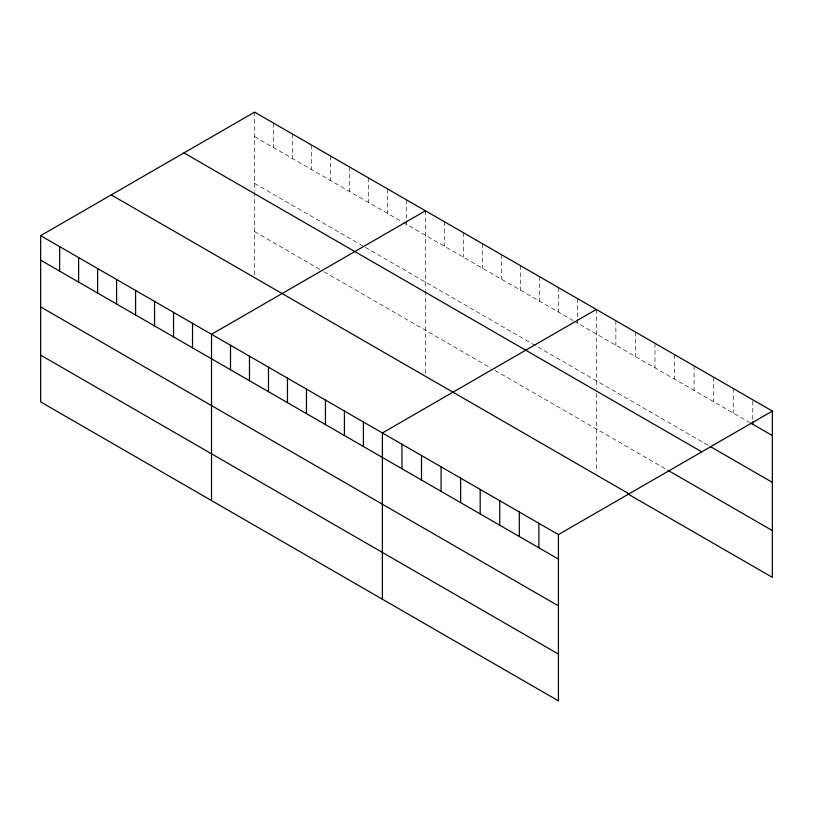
<?xml version="1.0" encoding="UTF-8"?>
<svg xmlns="http://www.w3.org/2000/svg" width="813" height="813" viewBox="0 0 813 813"><rect width="100%" height="100%" fill="white"/><g stroke="black" fill="none" stroke-linecap="round" stroke-linejoin="round"><path stroke-width="0.61" stroke-dasharray="4.07 3.05" d="M254.571 112.143L254.571 191.035M254.571 136.645L402.232 221.898M403.289 222.508L573.104 320.546M574.151 321.155L749.525 422.414M254.571 183.433L364.265 246.756M365.311 247.365L709.322 445.981M254.571 231.634L319.956 269.388M324.184 271.816L490.828 368.035M495.046 370.474L666.934 469.711M752.787 401.012L752.787 420.616M733.224 388.502L733.224 413.004M713.672 377.202L713.672 401.703M694.109 365.911L694.109 390.413M674.546 354.62L674.546 379.122M654.983 343.32L654.983 367.822M635.42 332.029L635.42 356.531M615.868 320.739L615.868 345.24M596.305 309.448L596.305 388.34M596.305 393.411L596.305 472.018M577.321 298.483L577.321 318.086M577.321 319.306L577.321 322.985M558.328 287.517L558.328 312.019M539.344 276.562L539.344 301.064M520.361 265.597L520.361 290.099M501.377 254.642L501.377 279.144M482.394 243.676L482.394 268.178M463.41 232.721L463.41 257.223M444.416 221.756L444.416 246.258M425.433 210.791L425.433 289.692M425.433 290.963L425.433 373.37M406.449 199.835L406.449 219.439M406.449 220.658L406.449 224.337M387.466 188.87L387.466 213.372M368.482 177.915L368.482 202.417M349.488 166.95L349.488 191.451M330.505 155.984L330.505 180.486M311.521 145.029L311.521 169.531M292.538 134.064L292.538 158.565M273.554 123.109L273.554 147.61M254.571 192.305L254.571 275.953"/><path stroke-width="1.22" d="M40.65 235.648L558.429 534.588L558.429 700.857L40.65 401.917L40.65 235.648L254.571 112.143L772.35 411.083L772.35 577.352L627.819 493.908M425.433 210.791L211.522 334.295L211.522 500.564M596.305 309.448L382.384 432.953L382.384 599.211M558.429 534.588L772.35 411.083M750.612 423.034L772.35 435.585M710.41 446.611L772.35 482.373M183.972 152.905L701.761 451.845M668.022 470.341L772.35 530.574M111.239 194.896L629.028 493.837M40.65 260.15L558.429 559.09M40.65 306.928L558.429 605.868M40.65 355.129L558.429 654.069M752.787 421.845L752.787 424.295M538.877 523.298L538.877 547.799M519.314 511.997L519.314 536.499M499.751 500.706L499.751 525.208M480.188 489.416L480.188 513.918M460.625 478.125L460.625 502.627M441.073 466.825L441.073 491.326M421.51 455.534L421.51 480.036M401.947 444.244L401.947 468.745M363.401 421.988L363.401 446.489M344.417 411.022L344.417 435.524M325.434 400.067L325.434 424.569M306.45 389.102L306.45 413.604M287.456 378.147L287.456 402.648M268.473 367.181L268.473 391.683M249.489 356.216L249.489 380.718M230.506 345.261L230.506 369.763M192.529 323.34L192.529 347.842M173.545 312.375L173.545 336.877M154.561 301.42L154.561 325.911M135.578 290.454L135.578 314.956M116.594 279.489L116.594 303.991M97.611 268.534L97.611 293.036M78.617 257.569L78.617 282.07M59.634 246.613L59.634 271.115"/></g></svg>
